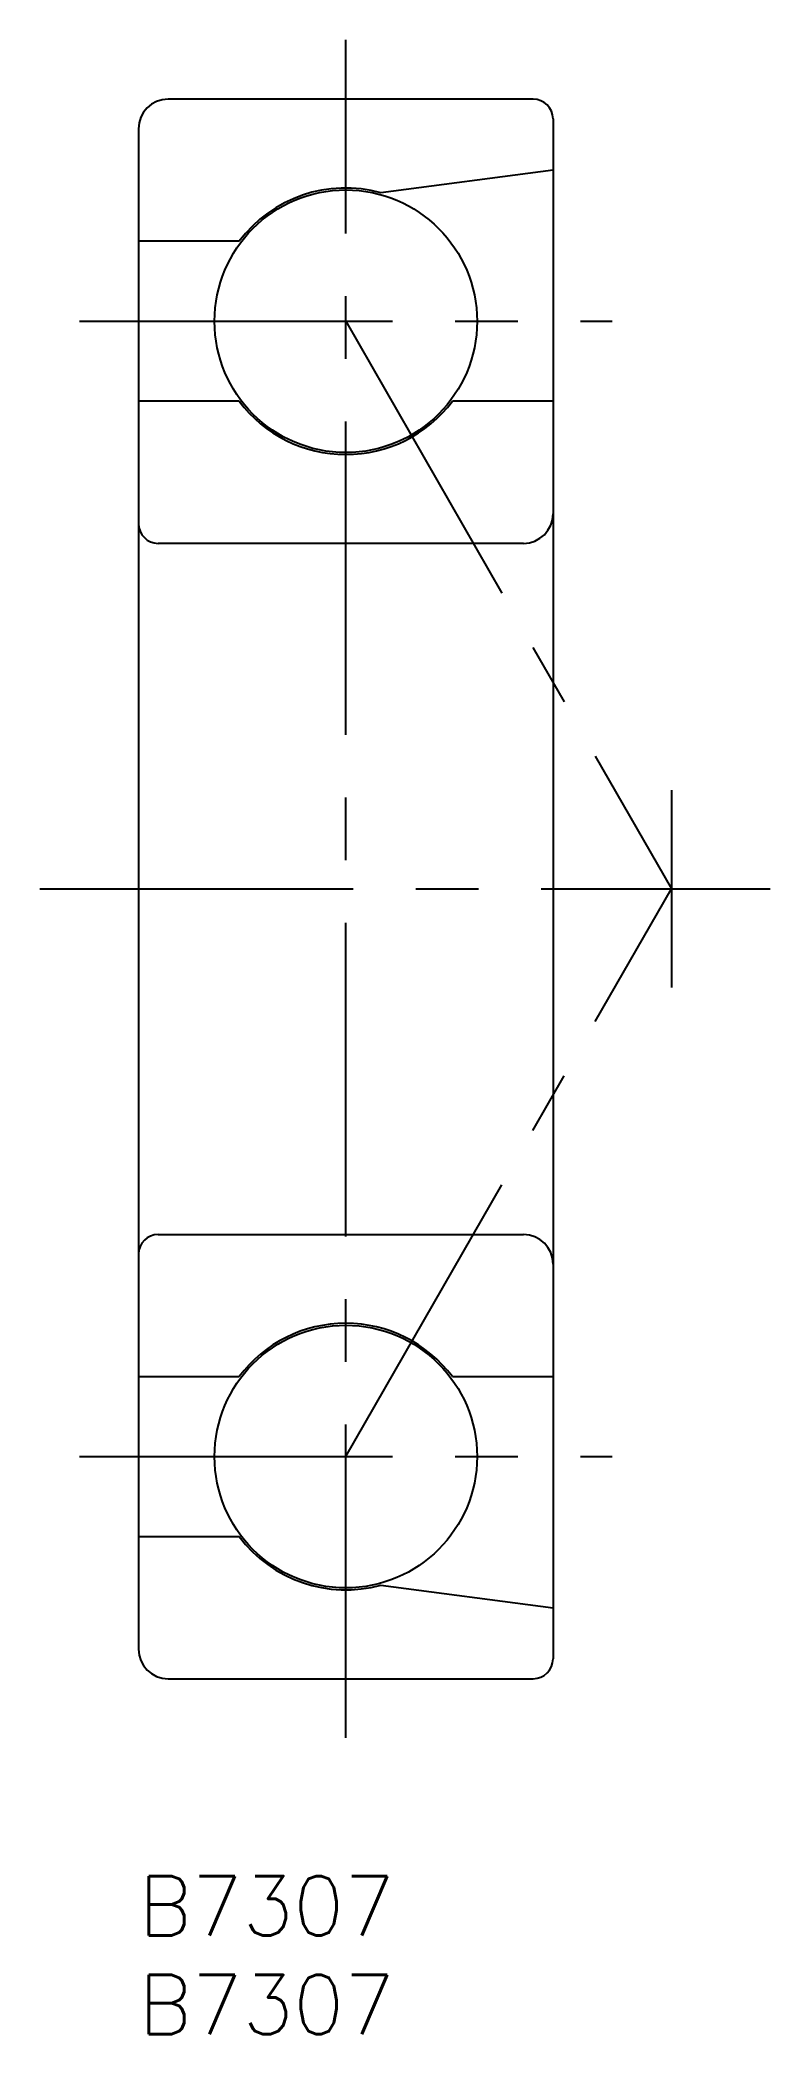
# Model space of a CAD drawing. Extents: x -5 to 32, y -8 to 93.
import ezdxf

# ---------------------------------------------------------------- set-up
doc = ezdxf.new("R2010")
doc.units = 0
doc.header["$LTSCALE"] = 0.5
doc.linetypes.add('CENTER', pattern=[50.8, 31.75, -6.35, 6.35, -6.35])
for name, color, linetype in [('MSM_CENTER', 1, 'CENTER'), ('MSM_CONTINUOUS', 7, 'CONTINUOUS'), ('MSM_PART_NUMBER', 7, 'CONTINUOUS')]:
    doc.layers.add(name, color=color, linetype=linetype)
doc.styles.get("Standard").update_dxf_attribs({"font": 'txt.shx', "height": 3, "bigfont": 'bigfont.shx'})

msp = doc.modelspace()

# ---------------------------------------------------------------- linework, layer by layer
at = {"layer": 'MSM_CENTER'}
for p, q in [((10.5, 7), (10.5, 93)), ((-3, 78.75), (24, 78.75)), ((10.5, 78.75), (27, 50)), ((27, 55), (27, 45)), ((-5, 50), (32, 50)), ((10.5, 21.25), (27, 50)), ((-3, 21.25), (24, 21.25))]:
    msp.add_line(p, q, dxfattribs=at)
at = {"layer": 'MSM_CONTINUOUS'}
for p, q in [((20, 90), (1.5, 90)), ((21, 89), (21, 11)), ((0, 88.5), (0, 11.5)), ((21, 86.402813), (12.280505, 85.260937)), ((5.1, 82.8), (0, 82.8)), ((5.1, 74.7), (0, 74.7)), ((21, 74.7), (15.9, 74.7)), ((19.5, 67.5), (1, 67.5)), ((1, 32.5), (19.5, 32.5)), ((0, 25.3), (5.1, 25.3)), ((15.9, 25.3), (21, 25.3)), ((0, 17.2), (5.1, 17.2)), ((12.280505, 14.739063), (21, 13.597187)), ((1.5, 10), (20, 10))]:
    msp.add_line(p, q, dxfattribs=at)
for centre in [(10.5, 78.75), (10.5, 21.25)]:
    msp.add_circle(centre, 6.64875, dxfattribs=at)
for centre, radius, start, end in [((1.5, 88.5), 1.5, 90, 180), ((20, 89), 1, 360, 90), ((10.5, 78.75), 6.75, 74.70561192, 143.13010235), ((10.5, 78.75), 6.75, 216.86989765, 323.13010235), ((19.5, 69), 1.5, 270, 0), ((1, 68.5), 1, 180, 270), ((1, 31.5), 1, 90, 180), ((19.5, 31), 1.5, 360, 90), ((10.5, 21.25), 6.75, 36.86989765, 143.13010235), ((10.5, 21.25), 6.75, 216.86989765, 285.29438808), ((1.5, 11.5), 1.5, 180, 270), ((20, 11), 1, 270, 0)]:
    msp.add_arc(centre, radius, start, end, dxfattribs=at)

# ---------------------------------------------------------------- texts
at = {"layer": 'MSM_PART_NUMBER'}
for p in [(0, -3), (0, -8)]:
    msp.add_text('B7307', height=3, dxfattribs=at).set_placement(p)

doc.saveas('drawing.dxf')
